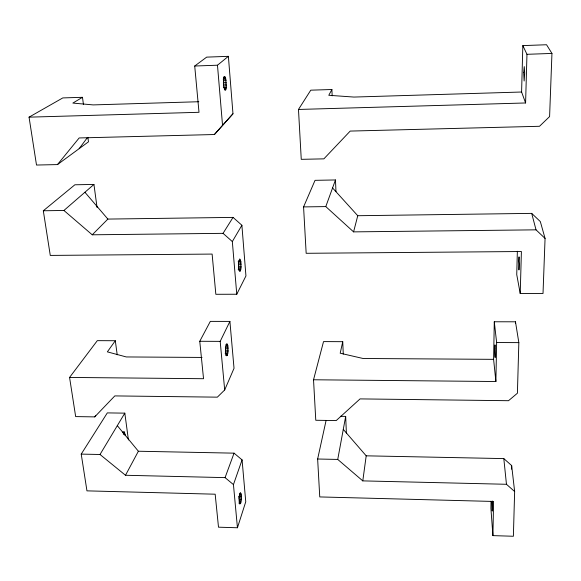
<?xml version="1.0" encoding="UTF-8"?>
<svg xmlns="http://www.w3.org/2000/svg" width="581" height="581" viewBox="0 0 581 581"><rect width="100%" height="100%" fill="white"/><g stroke="black" fill="none" stroke-linecap="round" stroke-linejoin="round"><path stroke-width="0.87" d="M491.947 501.701L492.252 511.069L492.361 501.004M491.032 501.229L490.909 508.39L492.92 535.624L513.379 536.256L514.643 491.526L511.658 465.57L503.814 458.598L366.197 455.824L343.277 429.374M313.529 379.771L495.883 381.521L493.603 359.341L494.286 321.772L515.485 321.801L518.84 342.63L517.41 393.214L508.513 400.708L360.067 398.9L336.21 420.579L315.781 420.266L313.529 379.771L323.53 341.599L342.739 341.686L343.269 354.098M492.92 535.624L493.581 501.461L319.753 496.929L317.64 459.012L326.079 420.491M495.883 381.521L496.632 342.536L494.286 321.772M511.563 469.187L511.658 465.57M515.434 323.61L515.485 321.801M517.359 251.253L516.741 274.566L520.22 293.536L543.017 293.478L545.065 238.413L540.33 221.586L531.702 213.38L357.758 215.718L332.572 187.946M298.481 109.453L525.594 102.968L521.6 92.016L522.835 45.608L546.547 44.744L551.95 53.43L549.597 116.578L539.502 126.288L350.205 131.081L323.871 158.853L301.256 159.339L298.481 109.453L310.77 90.171L331.889 89.51L332.165 95.858M520.22 293.536L521.404 251.522L306.165 253.301L303.572 206.916L315.04 180.335L335.477 179.957L335.978 191.665M525.594 102.968L526.967 54.309L522.835 45.608M241.275 499.522L241.122 494.003L240.367 492.514C238.631 495.876 238.689 500.444 239.793 504.054L240.665 503.204L241.275 499.522L239.503 499.478M241.013 267.892L240.846 261.624L240.331 259.533L239.677 258.959C237.992 262.714 238.181 267.681 239.692 271.501L240.338 271.182L241.013 267.892L238.333 267.906M228.021 351.825L227.854 345.84L227.324 344.025L226.655 343.727C225.123 347.373 224.92 352.26 226.663 355.826L227.331 355.26L228.021 351.825L225.326 351.803M226.27 87.47L225.813 79.096L225.123 77.041L224.382 76.728C222.915 80.977 223.01 86.467 225.13 90.447L225.82 89.786L226.27 87.47L223.641 87.549M514.643 491.526L506.458 484.285L362.791 480.886L366.197 455.824M362.791 480.886L337.743 459.426L345.673 416.388L340.35 416.308M342.739 341.686L340.197 353.212L363.074 358.492L493.603 359.341M545.065 238.413L536.023 229.836L353.582 231.877L357.758 215.718M128.43 439.94L124.813 413.149L107.318 412.895L81.224 454.11L86.954 490.858L215.173 494.199L218.5 527.185L237.44 527.766L245.756 501.759L242.074 459.891L234.056 453.158L138.38 451.234L117.318 425.641M237.44 527.766L233.446 484.598L242.074 459.891M353.582 231.877L325.788 206.589L335.477 179.957M233.446 484.598L225.072 477.626L234.056 453.158M224.687 389.953L234.027 368.303L229.902 321.409L210.329 321.38L199.762 341.279L203.539 378.718L69.567 377.432L75.661 416.592L94.732 416.882L114.813 395.908L217.359 397.157L224.687 389.953L220.192 341.367L229.902 321.409M236.765 294.24L245.945 275.946L241.892 225.261L233.046 217.396L107.87 219.081L92.241 234.804L63.925 210.467L43.314 210.772L50.271 255.415L212.116 254.079L215.841 294.291L236.765 294.24L232.327 241.551L241.892 225.261M81.224 454.11L100.012 454.495L125.496 475.273L138.38 451.234M331.889 89.51L328.788 95.284L353.923 97.063L521.6 92.016M100.012 454.495L124.813 413.149M92.241 234.804L223.046 233.344L233.046 217.396M94.732 416.882L95.727 415.364M69.567 377.432L97.31 340.655L115.307 340.727L107.354 351.861L126.273 356.945L202.057 357.438M79.161 148.656L87.288 137.748M122.874 432.22L124.189 431.705L125.22 435.619M57.461 164.59L79.169 137.951L214.396 134.523L232.974 113.774L228.377 56.335L206.676 57.127L194.715 66.016L199 112.3L29.05 117.159L36.501 165.04L57.461 164.59L88.479 141.815L87.876 137.363M214.396 134.523L232.974 113.774M63.925 210.467L93.94 184.431L97.056 207.511M43.314 210.772L74.869 184.787L93.94 184.431M194.715 66.016L217.476 65.21L228.377 56.335M83.439 104.427L82.48 97.31L72.843 103.077L93.171 104.907L198.825 101.726M29.05 117.159L62.806 97.92L82.48 97.31M526.967 54.309L551.95 53.43M223.365 77.099L225.123 77.041M223.729 77.934L225.486 77.876M223.184 79.183L225.813 79.096M223.453 80.694L226.082 80.606M223.641 82.408L226.27 82.32M223.736 84.201L226.365 84.114M223.743 85.952L226.372 85.872M224.331 88.857L226.089 88.806M303.572 206.916L325.788 206.589M238.827 260.426L240.614 260.411M238.166 261.646L240.846 261.624M238.333 263.099L241.006 263.084M238.421 264.704L241.093 264.682M238.421 266.338L241.093 266.323M238.174 269.301L240.846 269.286M238.835 270.419L240.621 270.405M199.762 341.279L220.192 341.367M496.632 342.536L518.84 342.63M225.813 344.758L227.614 344.765M226.053 345.833L227.854 345.84M225.326 347.169L228.021 347.184M225.413 348.68L228.108 348.694M225.413 350.263L228.108 350.278M225.159 353.212L227.854 353.226M225.82 354.388L227.621 354.403M225.53 355.252L227.331 355.26M122.823 432.235L124.574 432.264M123.136 433.114L124.886 433.15M123.361 434.261L125.111 434.29M317.64 459.012L337.743 459.426M125.496 475.273L225.072 477.626M239.35 493.959L241.122 494.003M239.503 495.114L241.275 495.157M238.697 496.457L241.347 496.523M238.697 497.939L241.355 498.011M239.357 500.909L241.13 500.953M239.147 502.158L240.919 502.209M238.885 503.153L240.665 503.204M223.046 233.344L232.327 241.551M84.92 192.26L107.87 219.081M531.702 213.38L536.023 229.836M115.307 340.727L117.209 354.802M503.814 458.598L506.458 484.285M217.476 65.21L222.538 125.285M345.673 416.388L346.407 433.433M494.787 348.527L495.121 357.511L495.019 344.889L494.787 348.527M518.557 261.159L518.949 269.954L519.472 264.006L519.051 256.853L518.557 261.159M523.684 72.581L524.135 80.999L524.737 73.141L524.251 66.597L523.684 72.581"/></g></svg>
